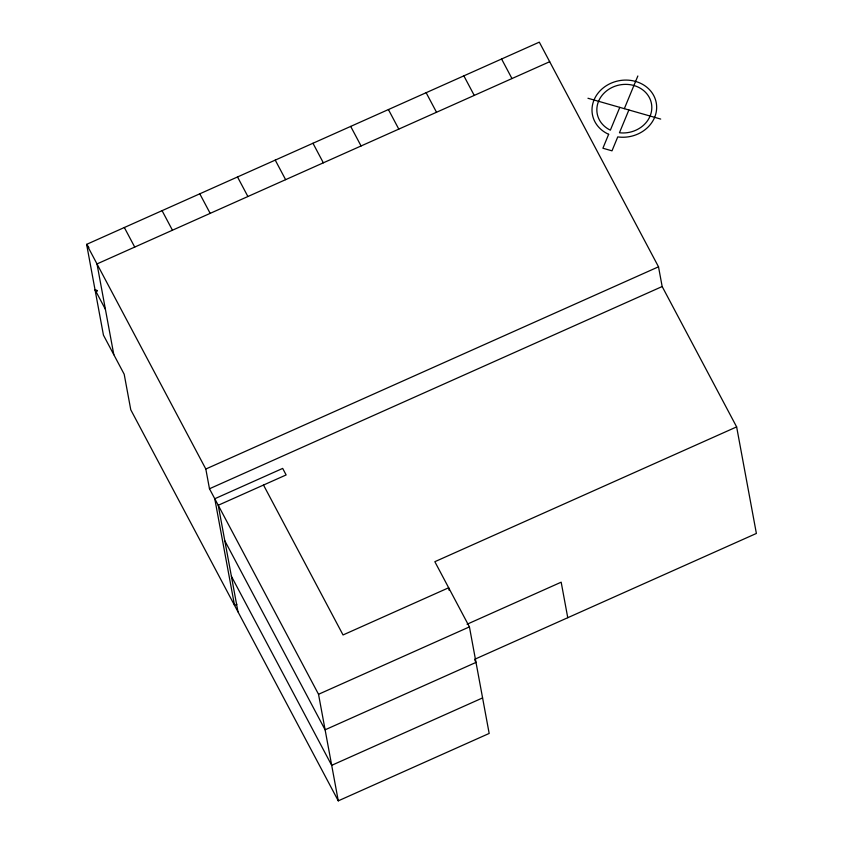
<?xml version="1.0" encoding="UTF-8"?>
<svg xmlns="http://www.w3.org/2000/svg" width="843" height="843" viewBox="0 0 843 843"><rect width="100%" height="100%" fill="white"/><g stroke="black" fill="none" stroke-linecap="round" stroke-linejoin="round"><path stroke-width="1.26" d="M619.784 107.367L610.364 130.159A27.587 24.173 -10.5 0 1 608.088 89.769A27.587 24.173 -10.5 0 1 651.112 102.077A27.587 24.173 -10.5 0 1 619.457 132.762L628.878 109.969M624.336 108.673L637.845 75.986M549.689 61.708L96.998 263.922L113.816 354.692M338.275 800.85L318.528 694.284L209.475 488.761L205.818 469.024L658.509 266.809L539.309 42.15L86.618 244.365L103.447 335.145L124.195 374.25L130.77 409.772L338.275 800.85L489.172 733.442L469.425 626.886L434.84 561.701L736.634 426.895L662.166 286.536L658.509 266.809M209.475 488.761L662.166 286.536M236.904 604.241L234.523 605.306L214.775 498.75L282.679 468.413L286.135 474.936L218.232 505.263L237.979 611.828M467.064 624.231L561.175 582.186L567.76 617.708M318.528 694.284L469.425 626.886M474.841 659.215L756.382 533.45L736.634 426.895M482.586 697.92L331.689 765.328L231.403 576.306M587.961 98.262L660.701 119.074M105.407 309.307L95.027 289.75L97.419 290.614M95.027 289.75L97.135 291.204M88.873 247.494L86.618 244.365L205.818 469.024M501.585 58.999L511.964 78.557M463.861 75.849L474.24 95.407M426.136 92.709L436.516 112.256M388.412 109.558L398.792 129.105M350.688 126.408L361.067 145.965M312.964 143.257L323.343 162.815M275.239 160.107L285.619 179.664M237.515 176.956L247.895 196.514M474.788 660.101L476 662.408L325.103 729.806L224.818 540.784M199.791 193.816L210.17 213.363M162.067 210.666L172.446 230.213M263.501 485.041L343.038 634.958L448.666 587.771L449.14 590.311M124.343 227.515L134.722 247.073M608.657 134.3L602.903 148.231L611.997 150.834L617.75 136.903A32.456 28.441 -10.5 0 0 655.896 101.171A32.456 28.441 -10.5 0 0 604.989 86.597A32.456 28.441 -10.5 0 0 608.657 134.3"/></g></svg>
